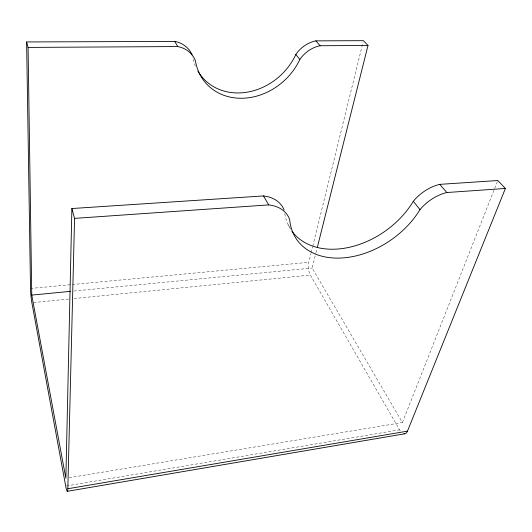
<?xml version="1.0" encoding="UTF-8"?>
<svg xmlns="http://www.w3.org/2000/svg" width="532" height="532" viewBox="0 0 532 532"><rect width="100%" height="100%" fill="white"/><g stroke="black" fill="none" stroke-linecap="round" stroke-linejoin="round"><path stroke-width="0.4" stroke-dasharray="2.66 2" d="M400.217 430.867A11.465 5.347 77.7 0 1 399.552 429.816L310.369 275.077A9.17 3.724 84.3 0 1 308.779 262.323L310.967 253.458M311.167 252.653L312.557 247.008M312.756 246.203L363.017 42.294M69.147 477.709L402.418 422.534L312.131 268.055L315.762 253.591M315.961 252.786L316.972 248.77M402.418 422.534L497.487 181.312M66.513 485.909L399.552 429.816M33.523 302.548L69.06 299.024M74.014 298.532L310.369 275.077M73.935 291.024L312.131 268.055M30.524 288.47L308.779 262.323M288.151 224.783L290.585 228.933M195.384 66.121A58.593 49.995 -42.6 0 1 192.591 57.01M290.552 229.159A76.322 54.39 -35.4 0 1 284.667 213.106"/><path stroke-width="0.8" d="M284.115 209.947A36.349 26.926 -28 0 0 263.526 195.936L71.88 208.531L65.868 478.255L31.754 295.094L28.083 47.421L26.6 41.955L174.749 41.396A27.79 24.665 -30.5 0 1 192.065 54.849M291.962 231.221A76.322 54.39 -35.4 0 0 351.333 246.821A76.322 54.39 -35.4 0 0 413.311 201.289A34.514 22.557 -36.8 0 1 439.771 184.358L497.792 180.541L505.4 188.461L407.459 431.153L67.823 488.748L74.56 218.379L71.88 208.531M317.378 247.161L368.004 45.459L363.416 40.685L315.882 40.864A26.853 21.393 -43 0 0 295.839 54.477A58.593 49.995 -42.6 0 1 247.327 92.142A58.593 49.995 -42.6 0 1 197.891 71.108M67.298 491.315L404.626 433.806M31.754 295.094L70.63 291.343M74.56 218.379L268.673 204.9A36.848 26.979 -28 0 1 289.667 219.536A77.346 54.483 -35.1 0 0 343.16 257.894A77.346 54.483 -35.1 0 0 419.994 209.641A34.952 22.55 -36.6 0 1 446.827 192.524L505.4 188.461M28.083 47.421L177.715 46.557A28.083 24.778 -30.3 0 1 195.397 60.648A59.185 50.234 -42.1 0 0 241.767 98.267A59.185 50.234 -42.1 0 0 299.829 59.464A27.112 21.473 -42.7 0 1 320.091 45.739L368.004 45.459M315.882 40.864L320.091 45.739M439.771 184.358L446.827 192.524M295.839 54.477L299.829 59.464M413.311 201.289L419.994 209.641M174.749 41.396L177.715 46.557M263.526 195.936L268.673 204.9M26.6 41.955L30.524 288.47A10.221 0.858 84.9 0 0 31.867 302.715L65.695 486.048A13.101 1.297 83.7 0 0 67.823 488.748M407.459 431.153A11.465 5.347 77.7 0 1 403.901 433.773"/></g></svg>
